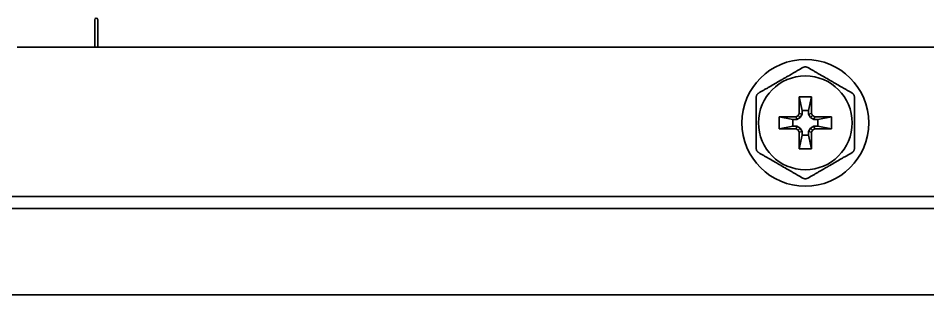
# Model space of a CAD drawing. Extents: x 53 to 4125, y 6244 to 9910.
# Drawn here: x 279.2 to 371.7, y 7999.4 to 8027.6 of the extents above; entities that cross this region are included whole.
import ezdxf

# ---------------------------------------------------------------- set-up
doc = ezdxf.new("R2010")
doc.units = 0
doc.header["$LTSCALE"] = 5
doc.layers.add('ORTHO$15', color=7, linetype='CONTINUOUS', true_color=0xffffff)

msp = doc.modelspace()

# ---------------------------------------------------------------- linework, layer by layer
at = {"layer": 'ORTHO$15', "color": 7, "linetype": 'Continuous', "lineweight": 35, "extrusion": (0, 1, 0)}
for p, q in [((286.955, 8024.602), (286.955, 8027.402)), ((287.255, 8027.402), (287.255, 8026.402)), ((287.255, 8026.402), (287.255, 8024.602)), ((286.955, 8024.602), (279.055, 8024.602)), ((286.962, 8024.602), (643.855, 8024.602)), ((643.053, 8024.602), (287.255, 8024.602)), ((358.651, 8017.852), (358.651, 8019.552)), ((358.651, 8019.552), (358.937, 8018.164)), ((358.651, 8019.552), (359.901, 8019.552)), ((359.901, 8019.552), (359.614, 8018.164)), ((359.901, 8019.552), (359.901, 8017.852)), ((356.626, 8016.277), (356.626, 8017.527)), ((356.626, 8017.527), (358.014, 8017.241)), ((356.626, 8017.527), (358.326, 8017.527)), ((358.326, 8017.527), (358.532, 8017.646)), ((358.326, 8017.527), (358.402, 8017.241)), ((358.741, 8017.437), (358.402, 8017.241)), ((358.532, 8017.646), (358.651, 8017.852)), ((358.532, 8017.646), (358.741, 8017.437)), ((358.651, 8017.852), (358.937, 8017.775)), ((358.937, 8017.775), (358.741, 8017.437)), ((358.937, 8018.164), (358.937, 8017.775)), ((359.614, 8018.164), (358.937, 8018.164)), ((359.614, 8017.775), (359.614, 8018.164)), ((359.901, 8017.852), (359.614, 8017.775)), ((359.81, 8017.437), (359.614, 8017.775)), ((360.02, 8017.646), (359.81, 8017.437)), ((360.149, 8017.241), (359.81, 8017.437)), ((359.901, 8017.852), (360.02, 8017.646)), ((360.02, 8017.646), (360.226, 8017.527)), ((360.226, 8017.527), (360.149, 8017.241)), ((360.226, 8017.527), (361.926, 8017.527)), ((360.538, 8017.241), (361.926, 8017.527)), ((361.926, 8017.527), (361.926, 8016.277)), ((356.626, 8016.277), (358.014, 8016.563)), ((358.014, 8017.241), (358.014, 8016.563)), ((358.402, 8017.241), (358.014, 8017.241)), ((358.014, 8016.563), (358.402, 8016.563)), ((358.326, 8016.277), (358.402, 8016.563)), ((358.402, 8016.563), (358.741, 8016.367)), ((358.532, 8016.158), (358.741, 8016.367)), ((358.741, 8016.367), (358.937, 8016.029)), ((359.614, 8016.029), (359.81, 8016.367)), ((359.81, 8016.367), (360.149, 8016.563)), ((360.02, 8016.158), (359.81, 8016.367)), ((360.538, 8017.241), (360.149, 8017.241)), ((360.226, 8016.277), (360.149, 8016.563)), ((360.149, 8016.563), (360.538, 8016.563)), ((360.538, 8016.563), (360.538, 8017.241)), ((361.926, 8016.277), (360.538, 8016.563)), ((358.326, 8016.277), (356.626, 8016.277)), ((358.532, 8016.158), (358.326, 8016.277)), ((358.651, 8015.952), (358.532, 8016.158)), ((358.651, 8015.952), (358.937, 8016.029)), ((358.651, 8014.252), (358.651, 8015.952)), ((358.651, 8014.252), (358.937, 8015.64)), ((358.937, 8016.029), (358.937, 8015.64)), ((358.937, 8015.64), (359.614, 8015.64)), ((359.614, 8015.64), (359.614, 8016.029)), ((359.901, 8015.952), (359.614, 8016.029)), ((359.901, 8014.252), (359.614, 8015.64)), ((360.02, 8016.158), (359.901, 8015.952)), ((359.901, 8015.952), (359.901, 8014.252)), ((360.226, 8016.277), (360.02, 8016.158)), ((361.926, 8016.277), (360.226, 8016.277)), ((359.901, 8014.252), (358.651, 8014.252)), ((690.157, 8009.402), (56.255, 8009.402)), ((122.905, 8008.202), (694.631, 8008.202)), ((737.605, 7999.402), (120.905, 7999.402))]:
    msp.add_line(p, q, dxfattribs=at)
at = {"layer": 'ORTHO$15', "color": 7, "linetype": 'Continuous', "lineweight": 35, "extrusion": (0, 0, -1)}
msp.add_circle((-359.276, 8016.902), 6.45, dxfattribs=at)
at = {"layer": 'ORTHO$15', "color": 7, "linetype": 'Continuous', "lineweight": 35}
msp.add_circle((359.276, 8016.902), 4.77, dxfattribs=at)
at = {"layer": 'ORTHO$15', "color": 7, "linetype": 'Continuous', "lineweight": 35, "extrusion": (0, 0, -1)}
msp.add_arc((-287.105, 8027.402), 0.15, 0, 180, dxfattribs=at)
at = {"layer": 'ORTHO$15', "color": 7, "linetype": 'Continuous', "lineweight": 35}
for points, knots in [([(354.526, 8019.933), (354.701, 8020.034), (354.88, 8020.138), (355.108, 8020.27), (355.154, 8020.296), (355.247, 8020.35), (355.294, 8020.377), (355.434, 8020.457), (355.527, 8020.512), (355.81, 8020.675), (356, 8020.784), (356.385, 8021.006), (356.579, 8021.118), (356.8, 8021.246), (356.824, 8021.26), (356.873, 8021.289), (356.947, 8021.331), (357.02, 8021.373), (357.166, 8021.458), (357.263, 8021.514), (357.553, 8021.681), (357.744, 8021.791), (357.98, 8021.928), (358.027, 8021.955), (358.121, 8022.009), (358.169, 8022.036), (358.309, 8022.117), (358.401, 8022.17), (358.674, 8022.328), (358.851, 8022.431), (359.026, 8022.531)], [0, 0, 0, 0, 0.125, 0.125, 0.15625, 0.15625, 0.1875, 0.1875, 0.25, 0.25, 0.375, 0.375, 0.5, 0.5, 0.515625, 0.515625, 0.53125, 0.5625, 0.5625, 0.625, 0.625, 0.75, 0.75, 0.78125, 0.78125, 0.8125, 0.8125, 0.875, 0.875, 1, 1, 1, 1]), ([(359.026, 8022.531), (359.043, 8022.541), (359.062, 8022.551), (359.101, 8022.567), (359.122, 8022.574), (359.164, 8022.586), (359.186, 8022.591), (359.23, 8022.597), (359.253, 8022.598), (359.287, 8022.598), (359.298, 8022.598), (359.321, 8022.596), (359.332, 8022.595), (359.365, 8022.591), (359.387, 8022.586), (359.429, 8022.574), (359.45, 8022.567), (359.489, 8022.551), (359.508, 8022.541), (359.526, 8022.531)], [0, 0, 0, 0, 0.125, 0.125, 0.25, 0.25, 0.375, 0.375, 0.5, 0.5, 0.5625, 0.5625, 0.625, 0.625, 0.75, 0.75, 0.875, 0.875, 1, 1, 1, 1]), ([(359.526, 8022.531), (359.701, 8022.43), (359.88, 8022.327), (360.108, 8022.195), (360.154, 8022.168), (360.247, 8022.115), (360.294, 8022.088), (360.434, 8022.007), (360.527, 8021.953), (360.81, 8021.79), (361, 8021.68), (361.385, 8021.458), (361.579, 8021.346), (361.8, 8021.218), (361.824, 8021.204), (361.873, 8021.176), (361.947, 8021.133), (362.02, 8021.091), (362.166, 8021.006), (362.263, 8020.951), (362.553, 8020.783), (362.744, 8020.673), (362.98, 8020.537), (363.027, 8020.509), (363.121, 8020.455), (363.168, 8020.428), (363.308, 8020.347), (363.401, 8020.294), (363.674, 8020.136), (363.851, 8020.034), (364.026, 8019.933)], [0, 0, 0, 0, 0.125, 0.125, 0.15625, 0.15625, 0.1875, 0.1875, 0.25, 0.25, 0.375, 0.375, 0.5, 0.5, 0.515625, 0.515625, 0.53125, 0.5625, 0.5625, 0.625, 0.625, 0.75, 0.75, 0.78125, 0.78125, 0.8125, 0.8125, 0.875, 0.875, 1, 1, 1, 1]), ([(354.276, 8019.5), (354.276, 8019.521), (354.277, 8019.542), (354.282, 8019.584), (354.286, 8019.605), (354.297, 8019.648), (354.304, 8019.669), (354.321, 8019.71), (354.331, 8019.73), (354.348, 8019.76), (354.354, 8019.769), (354.367, 8019.788), (354.373, 8019.797), (354.394, 8019.824), (354.409, 8019.84), (354.44, 8019.871), (354.456, 8019.886), (354.49, 8019.911), (354.508, 8019.923), (354.526, 8019.933)], [0, 0, 0, 0, 0.125, 0.125, 0.25, 0.25, 0.375, 0.375, 0.5, 0.5, 0.5625, 0.5625, 0.625, 0.625, 0.75, 0.75, 0.875, 0.875, 1, 1, 1, 1]), ([(354.276, 8019.5), (354.276, 8019.299), (354.276, 8019.094), (354.276, 8018.778), (354.276, 8018.672), (354.276, 8018.51), (354.276, 8018.456), (354.276, 8018.347), (354.276, 8018.293), (354.276, 8018.02), (354.276, 8017.799), (354.276, 8017.465), (354.276, 8017.353), (354.276, 8017.184), (354.276, 8017.1), (354.276, 8017.015), (354.276, 8016.958), (354.276, 8016.93), (354.276, 8016.675), (354.276, 8016.45), (354.276, 8016.007), (354.276, 8015.787), (354.276, 8015.461), (354.276, 8015.352), (354.276, 8015.191), (354.276, 8015.137), (354.276, 8015.03), (354.276, 8014.977), (354.276, 8014.713), (354.276, 8014.507), (354.276, 8014.304)], [0, 0, 0, 0, 0.125, 0.125, 0.1875, 0.1875, 0.21875, 0.21875, 0.25, 0.25, 0.375, 0.375, 0.4375, 0.4375, 0.46875, 0.484375, 0.484375, 0.5, 0.5, 0.625, 0.625, 0.75, 0.75, 0.8125, 0.8125, 0.84375, 0.84375, 0.875, 0.875, 1, 1, 1, 1]), ([(364.026, 8019.933), (364.043, 8019.923), (364.061, 8019.911), (364.095, 8019.886), (364.111, 8019.871), (364.143, 8019.84), (364.157, 8019.824), (364.185, 8019.789), (364.197, 8019.77), (364.214, 8019.74), (364.22, 8019.73), (364.229, 8019.71), (364.234, 8019.7), (364.247, 8019.669), (364.254, 8019.648), (364.265, 8019.605), (364.269, 8019.584), (364.274, 8019.542), (364.276, 8019.521), (364.276, 8019.5)], [0, 0, 0, 0, 0.125, 0.125, 0.25, 0.25, 0.375, 0.375, 0.5, 0.5, 0.5625, 0.5625, 0.625, 0.625, 0.75, 0.75, 0.875, 0.875, 1, 1, 1, 1]), ([(364.276, 8019.5), (364.276, 8019.297), (364.276, 8019.091), (364.276, 8018.827), (364.276, 8018.774), (364.276, 8018.667), (364.276, 8018.613), (364.276, 8018.451), (364.276, 8018.343), (364.276, 8018.017), (364.276, 8017.797), (364.276, 8017.354), (364.276, 8017.129), (364.276, 8016.874), (364.276, 8016.846), (364.276, 8016.789), (364.276, 8016.704), (364.276, 8016.62), (364.276, 8016.451), (364.276, 8016.339), (364.276, 8016.005), (364.276, 8015.784), (364.276, 8015.511), (364.276, 8015.457), (364.276, 8015.348), (364.276, 8015.294), (364.276, 8015.132), (364.276, 8015.026), (364.276, 8014.71), (364.276, 8014.505), (364.276, 8014.304)], [0, 0, 0, 0, 0.125, 0.125, 0.15625, 0.15625, 0.1875, 0.1875, 0.25, 0.25, 0.375, 0.375, 0.5, 0.5, 0.515625, 0.515625, 0.53125, 0.5625, 0.5625, 0.625, 0.625, 0.75, 0.75, 0.78125, 0.78125, 0.8125, 0.8125, 0.875, 0.875, 1, 1, 1, 1]), ([(354.526, 8013.871), (354.508, 8013.881), (354.49, 8013.893), (354.456, 8013.918), (354.44, 8013.932), (354.409, 8013.964), (354.394, 8013.98), (354.367, 8014.015), (354.354, 8014.034), (354.337, 8014.064), (354.332, 8014.074), (354.322, 8014.094), (354.317, 8014.104), (354.304, 8014.135), (354.297, 8014.156), (354.286, 8014.199), (354.282, 8014.22), (354.277, 8014.262), (354.276, 8014.283), (354.276, 8014.304)], [0, 0, 0, 0, 0.125, 0.125, 0.25, 0.25, 0.375, 0.375, 0.5, 0.5, 0.5625, 0.5625, 0.625, 0.625, 0.75, 0.75, 0.875, 0.875, 1, 1, 1, 1]), ([(359.026, 8011.273), (358.85, 8011.374), (358.671, 8011.477), (358.443, 8011.609), (358.397, 8011.636), (358.304, 8011.689), (358.257, 8011.716), (358.117, 8011.797), (358.024, 8011.851), (357.741, 8012.014), (357.551, 8012.124), (357.167, 8012.346), (356.972, 8012.458), (356.751, 8012.586), (356.727, 8012.6), (356.678, 8012.628), (356.604, 8012.671), (356.531, 8012.713), (356.385, 8012.797), (356.288, 8012.853), (355.998, 8013.02), (355.808, 8013.131), (355.571, 8013.267), (355.524, 8013.295), (355.43, 8013.349), (355.383, 8013.376), (355.243, 8013.457), (355.151, 8013.51), (354.878, 8013.668), (354.7, 8013.77), (354.526, 8013.871)], [0, 0, 0, 0, 0.125, 0.125, 0.15625, 0.15625, 0.1875, 0.1875, 0.25, 0.25, 0.375, 0.375, 0.5, 0.5, 0.515625, 0.515625, 0.53125, 0.5625, 0.5625, 0.625, 0.625, 0.75, 0.75, 0.78125, 0.78125, 0.8125, 0.8125, 0.875, 0.875, 1, 1, 1, 1]), ([(364.026, 8013.871), (363.85, 8013.77), (363.671, 8013.666), (363.443, 8013.534), (363.397, 8013.508), (363.304, 8013.454), (363.257, 8013.427), (363.117, 8013.347), (363.024, 8013.292), (362.741, 8013.129), (362.551, 8013.02), (362.167, 8012.798), (361.972, 8012.685), (361.751, 8012.558), (361.727, 8012.544), (361.678, 8012.515), (361.604, 8012.473), (361.531, 8012.431), (361.385, 8012.346), (361.288, 8012.29), (360.998, 8012.123), (360.808, 8012.013), (360.571, 8011.876), (360.524, 8011.849), (360.43, 8011.795), (360.383, 8011.768), (360.243, 8011.687), (360.15, 8011.634), (359.878, 8011.476), (359.7, 8011.373), (359.526, 8011.273)], [0, 0, 0, 0, 0.125, 0.125, 0.15625, 0.15625, 0.1875, 0.1875, 0.25, 0.25, 0.375, 0.375, 0.5, 0.5, 0.515625, 0.515625, 0.53125, 0.5625, 0.5625, 0.625, 0.625, 0.75, 0.75, 0.78125, 0.78125, 0.8125, 0.8125, 0.875, 0.875, 1, 1, 1, 1]), ([(364.276, 8014.304), (364.276, 8014.283), (364.274, 8014.262), (364.269, 8014.22), (364.265, 8014.199), (364.254, 8014.156), (364.247, 8014.135), (364.23, 8014.094), (364.22, 8014.074), (364.203, 8014.044), (364.197, 8014.035), (364.184, 8014.016), (364.178, 8014.007), (364.157, 8013.98), (364.143, 8013.964), (364.111, 8013.933), (364.095, 8013.918), (364.061, 8013.893), (364.043, 8013.881), (364.026, 8013.871)], [0, 0, 0, 0, 0.125, 0.125, 0.25, 0.25, 0.375, 0.375, 0.5, 0.5, 0.5625, 0.5625, 0.625, 0.625, 0.75, 0.75, 0.875, 0.875, 1, 1, 1, 1]), ([(359.526, 8011.273), (359.508, 8011.262), (359.489, 8011.253), (359.45, 8011.237), (359.429, 8011.23), (359.387, 8011.218), (359.365, 8011.213), (359.321, 8011.207), (359.298, 8011.206), (359.264, 8011.206), (359.253, 8011.206), (359.23, 8011.208), (359.219, 8011.209), (359.186, 8011.213), (359.164, 8011.218), (359.122, 8011.23), (359.101, 8011.237), (359.062, 8011.253), (359.043, 8011.262), (359.026, 8011.273)], [0, 0, 0, 0, 0.125, 0.125, 0.25, 0.25, 0.375, 0.375, 0.5, 0.5, 0.5625, 0.5625, 0.625, 0.625, 0.75, 0.75, 0.875, 0.875, 1, 1, 1, 1])]:
    msp.add_open_spline(points, degree=3, knots=knots, dxfattribs=at)

doc.saveas('drawing.dxf')
